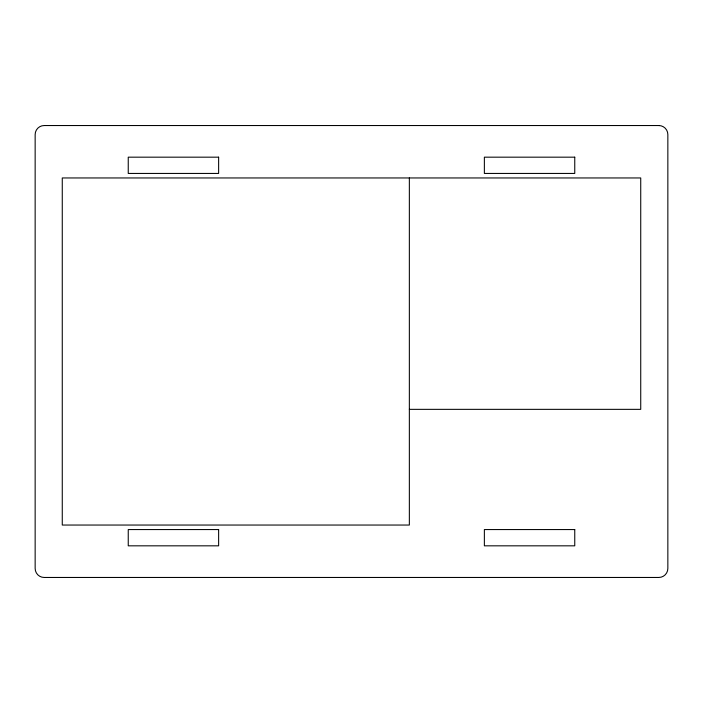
<?xml version="1.0" encoding="UTF-8"?>
<svg xmlns="http://www.w3.org/2000/svg" width="703" height="703" viewBox="0 0 703 703"><rect width="100%" height="100%" fill="white"/><g stroke="black" fill="none" stroke-linecap="round" stroke-linejoin="round"><path stroke-width="1.05" d="M409.348 409.348L640.732 409.348L640.732 177.956L62.268 177.956L62.268 525.044L409.348 525.044L409.348 177.956M658.808 125.538L44.192 125.538A9.042 9.042 0 0 0 35.15 134.572L35.15 568.428A9.042 9.042 0 0 0 44.192 577.462L658.808 577.462A9.042 9.042 0 0 0 667.85 568.428L667.85 134.572A9.042 9.042 0 0 0 658.808 125.538M218.633 157.173L128.245 157.173L128.245 173.439L218.633 173.439L218.633 157.173M574.755 157.173L484.367 157.173L484.367 173.439L574.755 173.439L574.755 157.173M218.633 529.561L128.245 529.561L128.245 545.827L218.633 545.827L218.633 529.561M574.755 529.561L484.367 529.561L484.367 545.827L574.755 545.827L574.755 529.561"/></g></svg>
